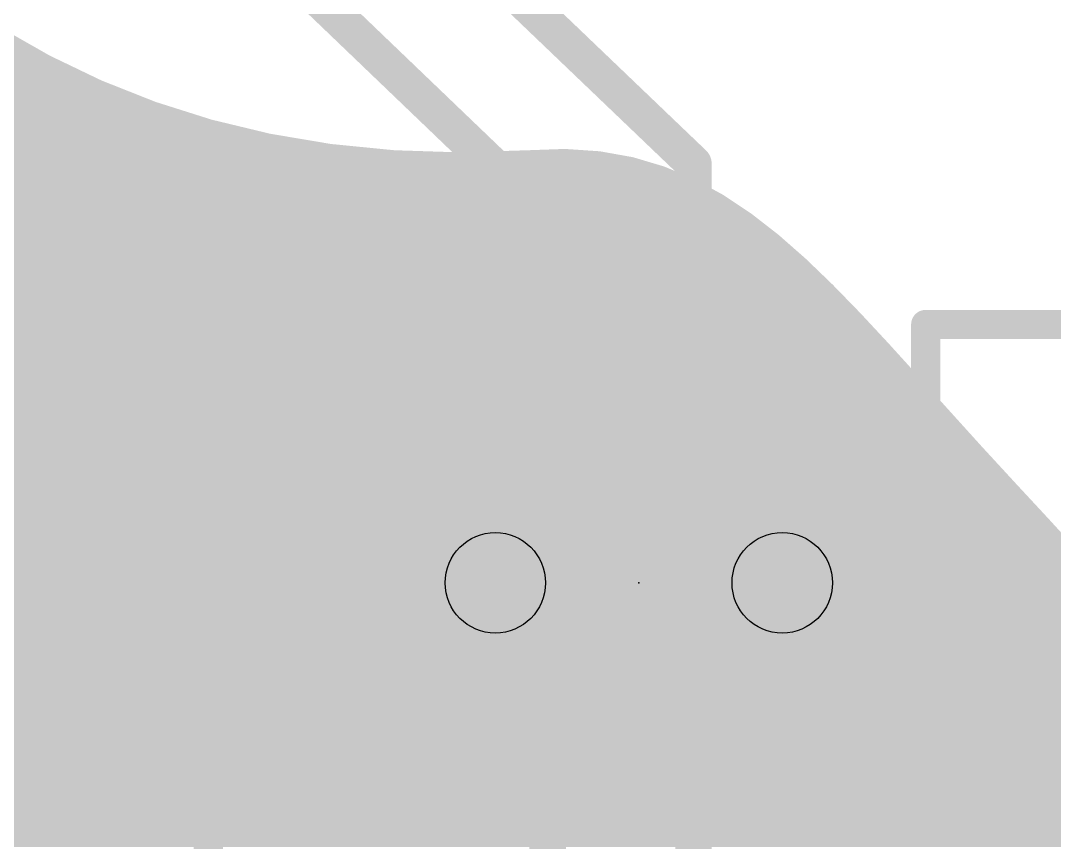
# Model space of a CAD drawing. Extents: x -74 to 33, y -13 to 31.
# Drawn here: x 6.49 to 13.69, y 4.16 to 9.89 of the extents above; entities that cross this region are included whole.
import ezdxf

# ---------------------------------------------------------------- set-up
doc = ezdxf.new("R2010")
doc.units = 0
for name, color, linetype in [('1', 12, 'CONTINUOUS'), ('17', 110, 'CONTINUOUS'), ('21', 53, 'CONTINUOUS'), ('23', 53, 'CONTINUOUS'), ('25', 253, 'CONTINUOUS'), ('29', 253, 'CONTINUOUS'), ('30', 253, 'CONTINUOUS'), ('42', 132, 'CONTINUOUS'), ('44', 253, 'CONTINUOUS'), ('51', 53, 'CONTINUOUS')]:
    doc.layers.add(name, color=color, linetype=linetype)

# ---------------------------------------------------------------- blocks, each defined once
blk = doc.blocks.new('ROUNDP')
at = {"const_width": 0.5}
blk.add_lwpolyline([(0, -0.25, 1), (0, 0.25, 1), (0, -0.25)], format="xyb", dxfattribs=at)

msp = doc.modelspace()

# ---------------------------------------------------------------- linework, layer by layer
at = {"layer": '1', "const_width": 0.254}
for points in [[(8.255, 11.684), (11.176, 8.89)], [(10.16, 8.509), (7.112, 11.43)], [(11.176, 8.89), (11.176, 0)], [(10.16, 0), (10.16, 8.509)]]:
    msp.add_lwpolyline(points, dxfattribs=at)
at = {"layer": '1', "const_width": 0.127}
for points in [[(11.2395, 8.89, 1), (11.1125, 8.89)], [(11.1321, 8.8441, 1), (11.2199, 8.9359)], [(10.2235, 8.509, 1), (10.0965, 8.509)], [(10.1161, 8.4632, 1), (10.2039, 8.5548)]]:
    msp.add_lwpolyline(points, format="xyb", dxfattribs=at)
at = {"layer": '21', "const_width": 0.381}
msp.add_lwpolyline([(6.2865, 8.8909), (7.7271, 8.8909)], dxfattribs=at)
at = {"layer": '21', "const_width": 0.1905}
msp.add_lwpolyline([(7.7271, 8.7957, 1), (7.7271, 8.9862)], format="xyb", dxfattribs=at)
at = {"layer": '23'}
msp.add_point((10.795, 5.969), dxfattribs=at)
at = {"layer": '25', "const_width": 0.127}
for points in [[(8.4966, 5.5763), (8.878, 5.5763)], [(8.6873, 4.623), (8.6873, 5.5763)], [(9.2847, 4.4323), (9.2847, 5.5763)], [(9.2847, 5.5763), (9.8567, 5.5763)], [(9.8567, 5.5763), (10.0473, 5.3856)], [(10.6448, 5.5763), (10.4541, 5.3856)], [(11.0261, 5.5763), (10.6448, 5.5763)], [(11.2167, 5.3856), (11.0261, 5.5763)], [(10.0473, 5.3856), (10.0473, 5.0043)], [(11.2167, 5.195), (11.2167, 5.3856)], [(10.4541, 4.4323), (11.2167, 5.195)], [(10.0473, 5.0043), (9.8567, 4.8136)], [(9.8567, 4.8136), (9.2847, 4.8136)], [(8.1153, 4.623), (8.306, 4.4323)], [(8.4966, 4.4323), (8.6873, 4.623)], [(8.306, 4.4323), (8.4966, 4.4323)], [(11.2167, 4.4323), (10.4541, 4.4323)]]:
    msp.add_lwpolyline(points, dxfattribs=at)
at = {"layer": '25', "const_width": 0.0635}
for points in [[(8.4966, 5.608, 1), (8.4966, 5.5445)], [(8.719, 5.5763, 1), (8.6555, 5.5763)], [(8.878, 5.5445, 1), (8.878, 5.608)], [(9.3164, 5.5763, 1), (9.2529, 5.5763)], [(9.2847, 5.608, 1), (9.2847, 5.5445)], [(9.8791, 5.5987, 1), (9.8342, 5.5538)], [(9.8567, 5.5445, 1), (9.8567, 5.608)], [(10.6448, 5.608, 1), (10.6448, 5.5445)], [(10.6672, 5.5538, 1), (10.6223, 5.5987)], [(11.0485, 5.5987, 1), (11.0036, 5.5538)], [(11.0261, 5.5445, 1), (11.0261, 5.608)], [(10.0791, 5.3856, 1), (10.0156, 5.3856)], [(10.0249, 5.3632, 1), (10.0698, 5.4081)], [(10.4316, 5.4081, 1), (10.4765, 5.3632)], [(11.2485, 5.3856, 1), (11.185, 5.3856)], [(11.1943, 5.3632, 1), (11.2392, 5.4081)], [(11.185, 5.195, 1), (11.2485, 5.195)], [(11.2392, 5.1725, 1), (11.1943, 5.2174)], [(10.0698, 4.9818, 1), (10.0249, 5.0267)], [(10.0156, 5.0043, 1), (10.0791, 5.0043)], [(9.2847, 4.8454, 1), (9.2847, 4.7819)], [(9.8342, 4.8361, 1), (9.8791, 4.7912)], [(9.8567, 4.7819, 1), (9.8567, 4.8454)], [(8.1378, 4.6454, 1), (8.0928, 4.6005)], [(8.7097, 4.6005, 1), (8.6648, 4.6454)], [(8.6555, 4.623, 1), (8.719, 4.623)], [(8.306, 4.4641, 1), (8.306, 4.4006)], [(8.2835, 4.4098, 1), (8.3284, 4.4548)], [(8.4742, 4.4548, 1), (8.5191, 4.4098)], [(8.4966, 4.4006, 1), (8.4966, 4.4641)], [(10.4316, 4.4548, 1), (10.4765, 4.4098)], [(10.4541, 4.4641, 1), (10.4541, 4.4006)], [(11.2167, 4.4006, 1), (11.2167, 4.4641)], [(9.2529, 4.4323, 1), (9.3164, 4.4323)]]:
    msp.add_lwpolyline(points, format="xyb", dxfattribs=at)
at = {"layer": '42', "const_width": 0.192}
for points in [[(6.6452, 9.5571), (6.294, 9.7569)], [(0, 9.6), (6.5699, 9.6)], [(7.0119, 9.381), (6.6452, 9.5571)], [(0, 9.408), (6.9558, 9.408)], [(7.3944, 9.2295), (7.0119, 9.381)], [(0, 9.216), (7.4369, 9.216)], [(7.7927, 9.1034), (7.3944, 9.2295)], [(8.207, 9.0037), (7.7927, 9.1034)], [(0, 9.024), (8.1227, 9.024)], [(8.6375, 8.9313), (8.207, 9.0037)], [(9.0845, 8.8872), (8.6375, 8.9313)], [(9.548, 8.8721), (9.0845, 8.8872)], [(10.0283, 8.8871), (9.548, 8.8721)], [(10.2779, 8.896), (10.0283, 8.8871)], [(10.5119, 8.8803), (10.2779, 8.896)], [(10.7323, 8.8409), (10.5119, 8.8803)], [(10.9413, 8.7786), (10.7323, 8.8409)], [(0, 8.832), (10.762, 8.832)], [(11.1412, 8.6945), (10.9413, 8.7786)], [(11.3342, 8.5894), (11.1412, 8.6945)], [(0, 8.64), (11.2412, 8.64)], [(11.5223, 8.4642), (11.3342, 8.5894)], [(0, 8.448), (11.5431, 8.448)], [(11.7079, 8.3199), (11.5223, 8.4642)], [(11.893, 8.1573), (11.7079, 8.3199)], [(0, 8.256), (11.7806, 8.256)], [(12.0799, 7.9775), (11.893, 8.1573)], [(0, 8.064), (11.99, 8.064)], [(12.2708, 7.7813), (12.0799, 7.9775)], [(0, 7.872), (12.1826, 7.872)], [(12.4679, 7.5696), (12.2708, 7.7813)], [(0, 7.68), (12.3651, 7.68)], [(12.6733, 7.3433), (12.4679, 7.5696)], [(0, 7.488), (12.5419, 7.488)], [(12.8893, 7.1034), (12.6733, 7.3433)], [(0, 7.296), (12.7159, 7.296)], [(0, 7.104), (12.8887, 7.104)], [(13.1179, 6.8508), (12.8893, 7.1034)], [(0, 6.912), (13.0626, 6.912)], [(13.3615, 6.5864), (13.1179, 6.8508)], [(0, 6.72), (13.2385, 6.72)], [(13.5835, 6.3473), (13.3615, 6.5864)], [(0, 6.528), (13.4158, 6.528)], [(0, 6.336), (13.5938, 6.336)], [(13.8001, 6.1104), (13.5835, 6.3473)], [(0, 6.144), (13.7694, 6.144)], [(0, 5.952), (13.9431, 5.952)], [(0, 5.76), (14.115, 5.76)], [(0, 5.568), (14.2853, 5.568)], [(0, 5.376), (14.454, 5.376)], [(0, 5.184), (14.6212, 5.184)], [(0, 4.992), (14.7868, 4.992)], [(0, 4.8), (14.951, 4.8)], [(0, 4.608), (15.1137, 4.608)], [(0, 4.416), (15.2749, 4.416)], [(0, 4.224), (15.4345, 4.224)]]:
    msp.add_lwpolyline(points, dxfattribs=at)
at = {"layer": '42', "const_width": 0.096}
for points in [[(6.5699, 9.552, 1), (6.5699, 9.648)], [(6.666, 9.6004, 1), (6.6244, 9.5139)], [(6.6215, 9.5154, 1), (6.6689, 9.5989)], [(6.9558, 9.36, 1), (6.9558, 9.456)], [(7.0296, 9.4256, 1), (6.9943, 9.3364)], [(6.9912, 9.3377, 1), (7.0327, 9.4243)], [(7.4088, 9.2752, 1), (7.3799, 9.1837)], [(7.3767, 9.1848, 1), (7.412, 9.2741)], [(7.4369, 9.168, 1), (7.4369, 9.264)], [(7.8039, 9.1501, 1), (7.7814, 9.0567)], [(7.7782, 9.0576, 1), (7.8071, 9.1492)], [(8.1227, 8.976, 1), (8.1227, 9.072)], [(8.2149, 9.0511, 1), (8.199, 8.9564)], [(8.1958, 8.9571, 1), (8.2182, 9.0504)], [(8.6423, 8.9791, 1), (8.6328, 8.8836)], [(8.6296, 8.884, 1), (8.6455, 8.9787)], [(9.0861, 8.9351, 1), (9.0829, 8.8392)], [(9.0798, 8.8394, 1), (9.0892, 8.9349)], [(9.5465, 8.9201, 1), (9.5495, 8.8241)], [(9.5464, 8.8241, 1), (9.5496, 8.9201)], [(10.0265, 8.9351, 1), (10.03, 8.8391)], [(10.0298, 8.8391, 1), (10.0268, 8.9351)], [(10.2811, 8.9439, 1), (10.2747, 8.8481)], [(10.2796, 8.8481, 1), (10.2762, 8.944)], [(10.5203, 8.9276, 1), (10.5034, 8.8331)], [(10.5087, 8.8324, 1), (10.5151, 8.9282)], [(10.746, 8.8869, 1), (10.7186, 8.7949)], [(10.7238, 8.7936, 1), (10.7407, 8.8881)], [(10.762, 8.784, 1), (10.762, 8.88)], [(10.96, 8.8228, 1), (10.9227, 8.7344)], [(10.9276, 8.7326, 1), (10.955, 8.8246)], [(11.1642, 8.7366, 1), (11.1183, 8.6523)], [(11.1226, 8.6502, 1), (11.1599, 8.7387)], [(11.2412, 8.592, 1), (11.2412, 8.688)], [(11.3608, 8.6293, 1), (11.3076, 8.5494)], [(11.3112, 8.5472, 1), (11.3571, 8.6315)], [(11.5518, 8.5021, 1), (11.4928, 8.4263)], [(11.4957, 8.4242, 1), (11.5489, 8.5041)], [(11.5431, 8.4, 1), (11.5431, 8.496)], [(11.7395, 8.3559, 1), (11.6762, 8.2838)], [(11.6784, 8.282, 1), (11.7373, 8.3578)], [(11.7806, 8.208, 1), (11.7806, 8.304)], [(11.9263, 8.1919, 1), (11.8597, 8.1227)], [(11.8613, 8.1213, 1), (11.9247, 8.1934)], [(11.99, 8.016, 1), (11.99, 8.112)], [(12.1143, 8.011, 1), (12.0455, 7.944)], [(12.0466, 7.9429, 1), (12.1132, 8.0121)], [(12.1826, 7.824, 1), (12.1826, 7.92)], [(12.306, 7.814, 1), (12.2357, 7.7486)], [(12.2364, 7.7478, 1), (12.3052, 7.8147)], [(12.3651, 7.632, 1), (12.3651, 7.728)], [(12.5034, 7.6018, 1), (12.4324, 7.5373)], [(12.4328, 7.5369, 1), (12.503, 7.6023)], [(12.5419, 7.44, 1), (12.5419, 7.536)], [(12.709, 7.3754, 1), (12.6376, 7.3112)], [(12.6378, 7.3111, 1), (12.7088, 7.3756)], [(12.7159, 7.248, 1), (12.7159, 7.344)], [(12.9248, 7.1356, 1), (12.8537, 7.0712)], [(12.8536, 7.0713, 1), (12.9249, 7.1355)], [(12.8887, 7.056, 1), (12.8887, 7.152)], [(13.0626, 6.864, 1), (13.0626, 6.96)], [(13.1532, 6.8834, 1), (13.0826, 6.8183)], [(13.0823, 6.8186, 1), (13.1535, 6.883)], [(13.2385, 6.672, 1), (13.2385, 6.768)], [(13.3967, 6.6191, 1), (13.3263, 6.5538)], [(13.3262, 6.5539, 1), (13.3968, 6.6189)], [(13.4158, 6.48, 1), (13.4158, 6.576)], [(13.6189, 6.3797, 1), (13.5481, 6.3149)], [(13.5483, 6.3146, 1), (13.6187, 6.3799)], [(13.5938, 6.288, 1), (13.5938, 6.384)]]:
    msp.add_lwpolyline(points, format="xyb", dxfattribs=at)
at = {"layer": '44'}
for centre in [(9.795, 5.969), (11.795, 5.969)]:
    msp.add_circle(centre, 0.35, dxfattribs=at)
at = {"layer": '51'}
for points, const_width in [([(7.795, -0.031), (7.795, 7.769)], 0.2032), ([(7.795, 7.769), (8.795, 7.769)], 0.2032), ([(8.795, 7.769), (8.795, 5.969)], 0.2032), ([(12.795, 5.969), (12.795, 7.769)], 0.2032), ([(12.795, 7.769), (13.795, 7.769)], 0.2032), ([(9.4662, 5.0243), (9.4662, 4.2447)], 0.1016), ([(9.0764, 4.6345), (9.856, 4.6345)], 0.1016), ([(11.0764, 4.6345), (11.856, 4.6345)], 0.1016)]:
    msp.add_lwpolyline(points, dxfattribs=dict(at, const_width=const_width))
for points, const_width in [([(7.8458, 7.769, 1), (7.7442, 7.769)], 0.1016), ([(7.795, 7.8198, 1), (7.795, 7.7182)], 0.1016), ([(8.8458, 7.769, 1), (8.7442, 7.769)], 0.1016), ([(8.795, 7.7182, 1), (8.795, 7.8198)], 0.1016), ([(12.8458, 7.769, 1), (12.7442, 7.769)], 0.1016), ([(12.795, 7.8198, 1), (12.795, 7.7182)], 0.1016), ([(8.7442, 5.969, 1), (8.8458, 5.969)], 0.1016), ([(12.7442, 5.969, 1), (12.8458, 5.969)], 0.1016), ([(9.4916, 5.0243, 1), (9.4408, 5.0243)], 0.0508), ([(9.0764, 4.6599, 1), (9.0764, 4.6091)], 0.0508), ([(9.856, 4.6091, 1), (9.856, 4.6599)], 0.0508), ([(11.0764, 4.6599, 1), (11.0764, 4.6091)], 0.0508), ([(11.856, 4.6091, 1), (11.856, 4.6599)], 0.0508), ([(9.4408, 4.2447, 1), (9.4916, 4.2447)], 0.0508)]:
    msp.add_lwpolyline(points, format="xyb", dxfattribs=dict(at, const_width=const_width))

# ---------------------------------------------------------------- block references
at = {"layer": '17', "rotation": 180}
for p, xscale, yscale in [((9.795, 5.969), 1.4478, 1.4478), ((9.795, 5.969), 1.4478, 1.4478), ((11.795, 5.969), 1.4478, 1.4478), ((11.795, 5.969), 1.4478, 1.4478), ((9.795, 5.969), 1.208, 1.208), ((9.795, 5.969), 1.208, 1.208), ((11.795, 5.969), 1.208, 1.208), ((11.795, 5.969), 1.208, 1.208)]:
    msp.add_blockref('ROUNDP', p, dxfattribs=dict(at, xscale=xscale, yscale=yscale))
at = {"layer": '29', "xscale": 1.651, "yscale": 1.651, "rotation": 180}
for p in [(9.795, 5.969), (11.795, 5.969)]:
    msp.add_blockref('ROUNDP', p, dxfattribs=at)
at = {"layer": '30', "xscale": 1.651, "yscale": 1.651, "rotation": 180}
for p in [(9.795, 5.969), (11.795, 5.969)]:
    msp.add_blockref('ROUNDP', p, dxfattribs=at)

doc.saveas('drawing.dxf')
